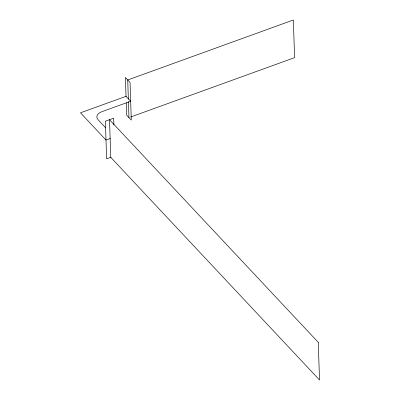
<?xml version="1.0" encoding="UTF-8"?>
<svg xmlns="http://www.w3.org/2000/svg" width="400" height="400" viewBox="0 0 400 400"><rect width="100%" height="100%" fill="white"/><g stroke="black" fill="none" stroke-linecap="round" stroke-linejoin="round"><path stroke-width="0.6" d="M130.74 116.98L294.595 57.645L293.345 20L127.725 79.975L128.36 99.105M110.415 138.43L106 140.03L80.485 112.815L126.03 96.325L130.67 101.27L101.69 111.765A9.495 5.78 -1.9 0 0 98.045 119.71L105.735 127.915M111.04 157.25L106.625 158.85L105.375 121.205L113.655 118.21L113.88 124.995M128.445 101.575L128.975 117.62M126.04 96.63L125.405 77.5L130.045 82.45L131.295 120.09L126.655 115.145L126.245 102.8M318.265 342.355L109.515 119.705L110.765 157.35L319.515 380L318.265 342.355"/></g></svg>
